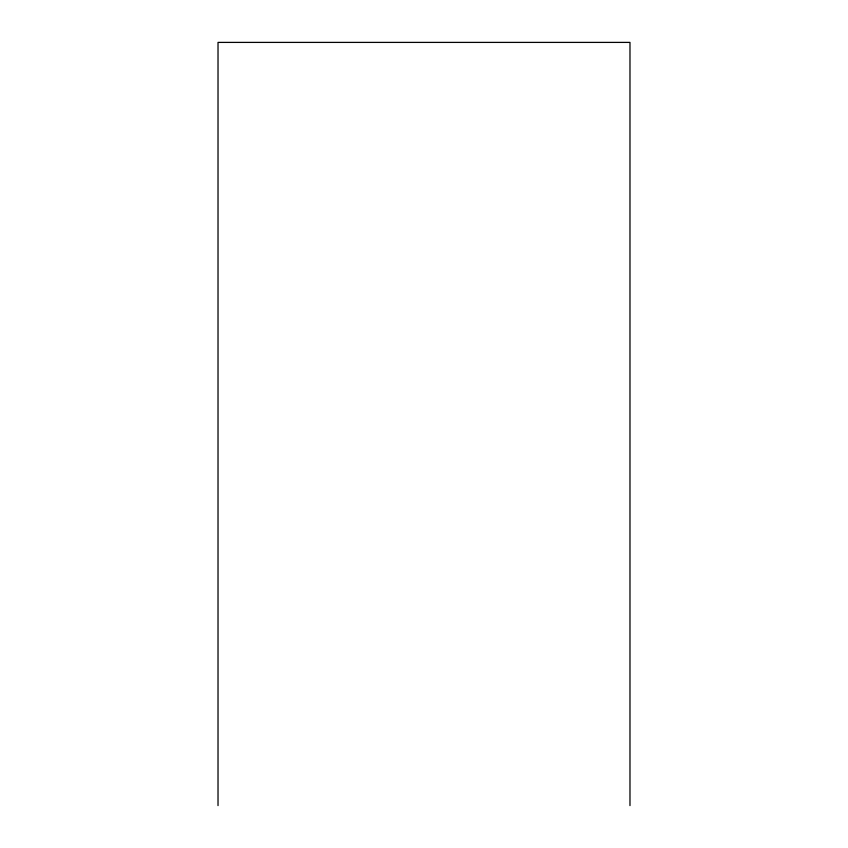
<?xml version="1.0" encoding="UTF-8"?>
<svg xmlns="http://www.w3.org/2000/svg" width="848" height="848" viewBox="0 0 848 848"><rect width="100%" height="100%" fill="white"/><g stroke="black" fill="none" stroke-linecap="round" stroke-linejoin="round"><path stroke-width="1.27" d="M629.979 805.6L629.979 42.4L218.021 42.4L218.021 805.6"/></g></svg>
